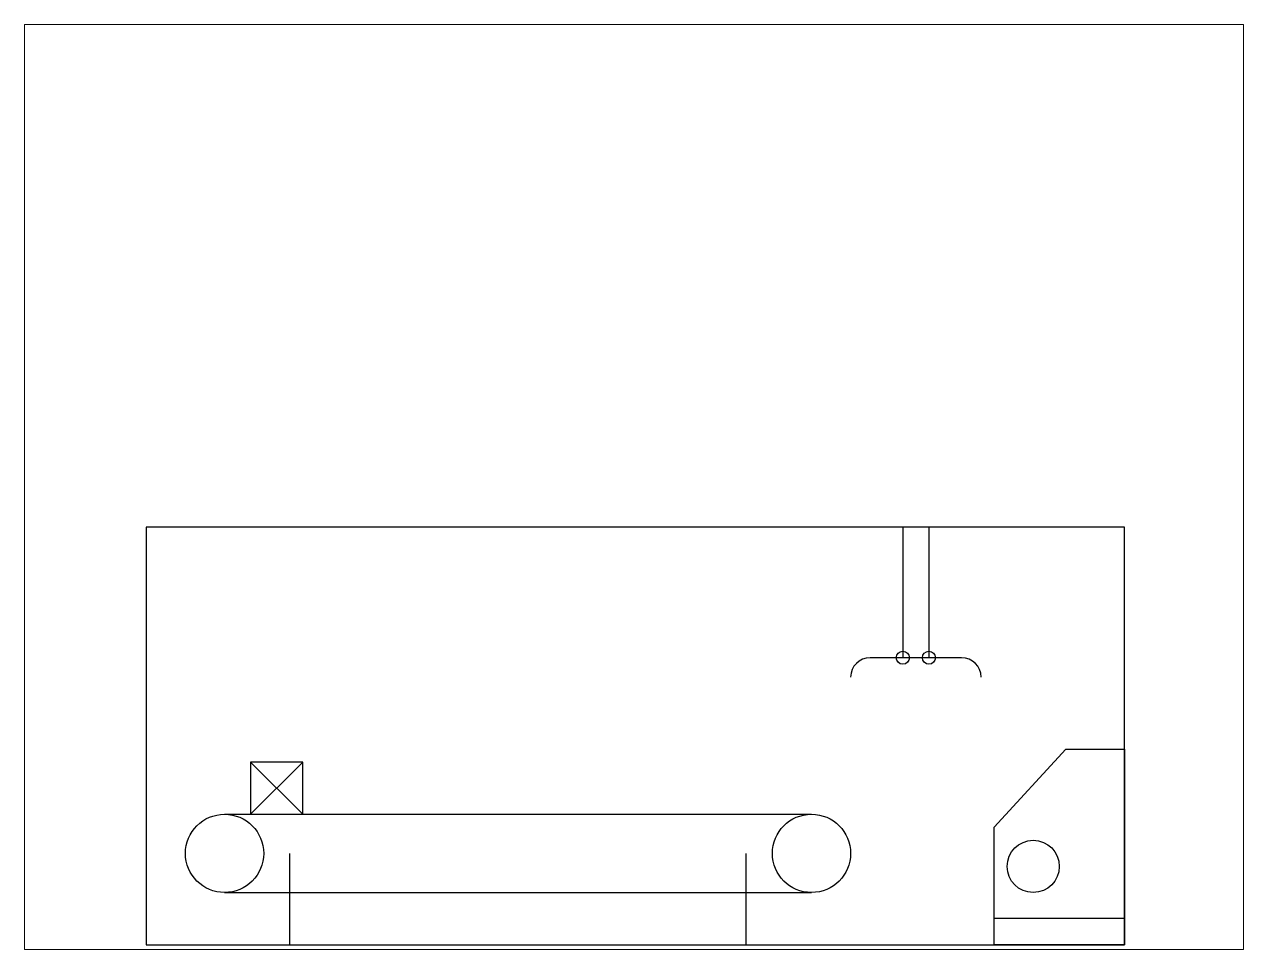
# Paper-space layout 'Layout1' of a CAD drawing. Header units: millimetres. Extents: x 26 to 231, y 20 to 176.
# The model-space entities are those that its viewports show. They can reach past a viewport. Long polylines and large blocks are cut down to what shows.
import ezdxf

# ---------------------------------------------------------------- set-up
doc = ezdxf.new("R2010")
doc.units = ezdxf.units.MM

# ---------------------------------------------------------------- blocks, each defined once
blk = doc.blocks.new('*U101')
for p, q in [((580, 320), (580, 220)), ((600, 320), (600, 220)), ((625, 220), (555, 220)), ((650, 90), (705, 150)), ((705, 150), (750, 150)), ((750, 150), (750, 0)), ((120, 140), (80, 140)), ((80, 140), (80, 100)), ((120, 140), (80, 100)), ((80, 140), (120, 100)), ((120, 100), (120, 140)), ((60, 100), (510, 100)), ((80, 100), (120, 100)), ((650, 0), (650, 90)), ((110, 0), (110, 70)), ((460, 0), (460, 70)), ((60, 40), (510, 40)), ((750, 20), (650, 20)), ((90, 0), (130, 0)), ((750, 0), (650, 0)), ((440, 0), (480, 0))]:
    blk.add_line(p, q)
blk.add_lwpolyline([(0, 0), (750, 0), (750, 320), (0, 320)], close=True)
for centre, radius in [((580, 220), 5), ((600, 220), 5), ((60, 70), 30), ((510, 70), 30), ((680, 60), 20)]:
    blk.add_circle(centre, radius)
for centre, start, end in [((555, 205), 90, 180), ((625, 205), 0, 90)]:
    blk.add_arc(centre, 15, start, end)

msp = doc.modelspace()

# ---------------------------------------------------------------- block references
msp.add_blockref('*U101', (1.1, 0))

psp = doc.layouts.get("Layout1")

# ---------------------------------------------------------------- viewports
at = {"layer": '0'}
psp.add_viewport(center=(128.5, 97.5), size=(205.6, 156), view_center_point=(375, 350.86), view_height=709.2674, dxfattribs=at)

doc.saveas('drawing.dxf')
